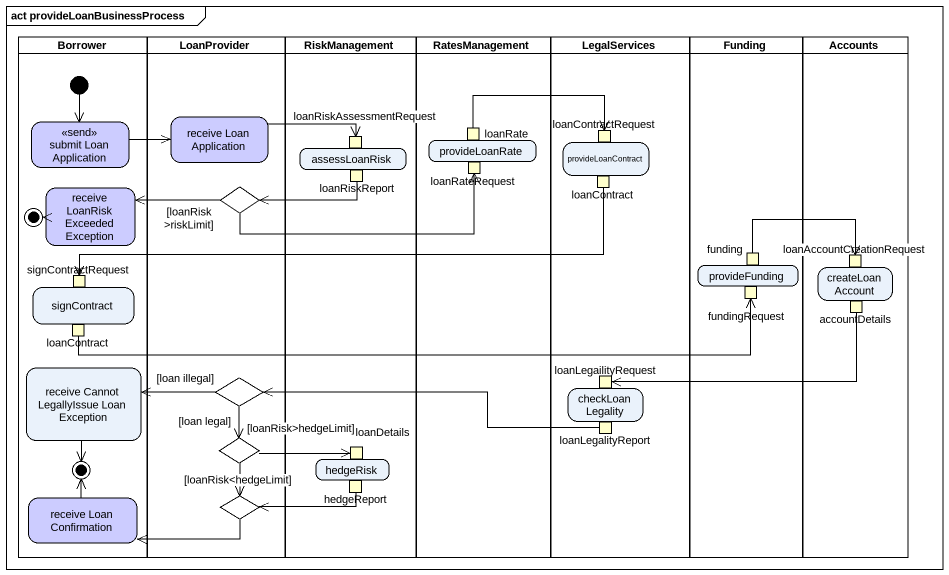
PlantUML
@startuml
mainframe act provideLoanBusinessProcess
hide empty description
state Borrower <<partition>> {
  state "submit Loan Application" as submit_Loan_Application <<send>> #CCCCFF
  state "receive LoanRisk Exceeded Exception" as receive_LoanRisk_Exceeded #CCCCFF
  state final1 <<end>>
  state signContract {
    state signContractRequest <<inputPin>> #FFFFCC
    state "loanContract" as loanContract_2 <<outputPin>> #FFFFCC
  }
  state "receive Cannot LegallyIssue Loan Exception" as receive_Cannot_LegallyIssue
  state final2 <<end>>
  state "receive Loan Confirmation" as receive_Loan_Confirmation #CCCCFF
  [*] --> submit_Loan_Application
}
state LoanProvider <<partition>> {
  state "receive Loan Application" as receive_Loan_Application #CCCCFF
  state choice1 <<choice>> #FFCCFF
  state choice2 <<choice>> #FFFFCC
  state choice3 <<choice>> #FFCCFF
  state choice4 <<choice>> #FFCCFF
}
state RiskManagement <<partition>> {
  state assessLoanRisk {
    state loanRiskAssessmentRequest <<inputPin>> #FFFFCC
    state loanRiskReport <<outputPin>> #FFFFCC
  }
  state hedgeRisk {
    state loanDetails <<inputPin>> #FFFFCC
    state hedgeReport <<outputPin>> #FFFFCC
  }
}
state RatesManagement <<partition>> {
  state provideLoanRate {
    state loanRate <<outputPin>> #FFFFCC
    state loanRateRequest <<inputPin>> #FFFFCC
  }
}
state LegalServices <<partition>> {
  state provideLoanContract {
    state loanContractRequest <<inputPin>> #FFFFCC
    state loanContract <<outputPin>> #FFFFCC
  }
  state checkLoanLegality {
    state loanLegailityRequest <<inputPin>> #FFFFCC
    state loanLegalityReport <<outputPin>> #FFFFCC
  }
}
state Funding <<partition>> {
  state provideFunding {
    state fundingRequest <<inputPin>> #FFFFCC
    state funding <<outputPin>> #FFFFCC
  }
}
state Accounts <<partition>> {
  state createLoanAccount {
    state loanAccountCreationRequest <<inputPin>> #FFFFCC
    state accountDetails <<outputPin>> #FFFFCC
  }
}
submit_Loan_Application -right-> receive_Loan_Application
receive_Loan_Application -right-> loanRiskAssessmentRequest
loanRate -right-> loanContractRequest
receive_LoanRisk_Exceeded -left-> final1
choice1 -left-> receive_LoanRisk_Exceeded : [loanRisk >riskLimit]
choice1 -right-> loanRateRequest
loanRiskReport -left-> choice1
loanContract -left-> signContractRequest
funding -right-> loanAccountCreationRequest
loanContract_2 -right-> fundingRequest
accountDetails -left-> loanLegailityRequest
receive_Cannot_LegallyIssue --> final2
choice2 -left-> receive_Cannot_LegallyIssue : [loan illegal]
choice2 --> choice3 : [loan legal]
loanLegalityReport -left-> choice2
choice3 -right-> loanDetails : [loanRisk>hedgeLimit]
choice3 --> choice4 : [loanRisk<hedgeLimit]
receive_Loan_Confirmation -up-> final2
choice4 -left-> receive_Loan_Confirmation
hedgeReport -left-> choice4
@enduml
